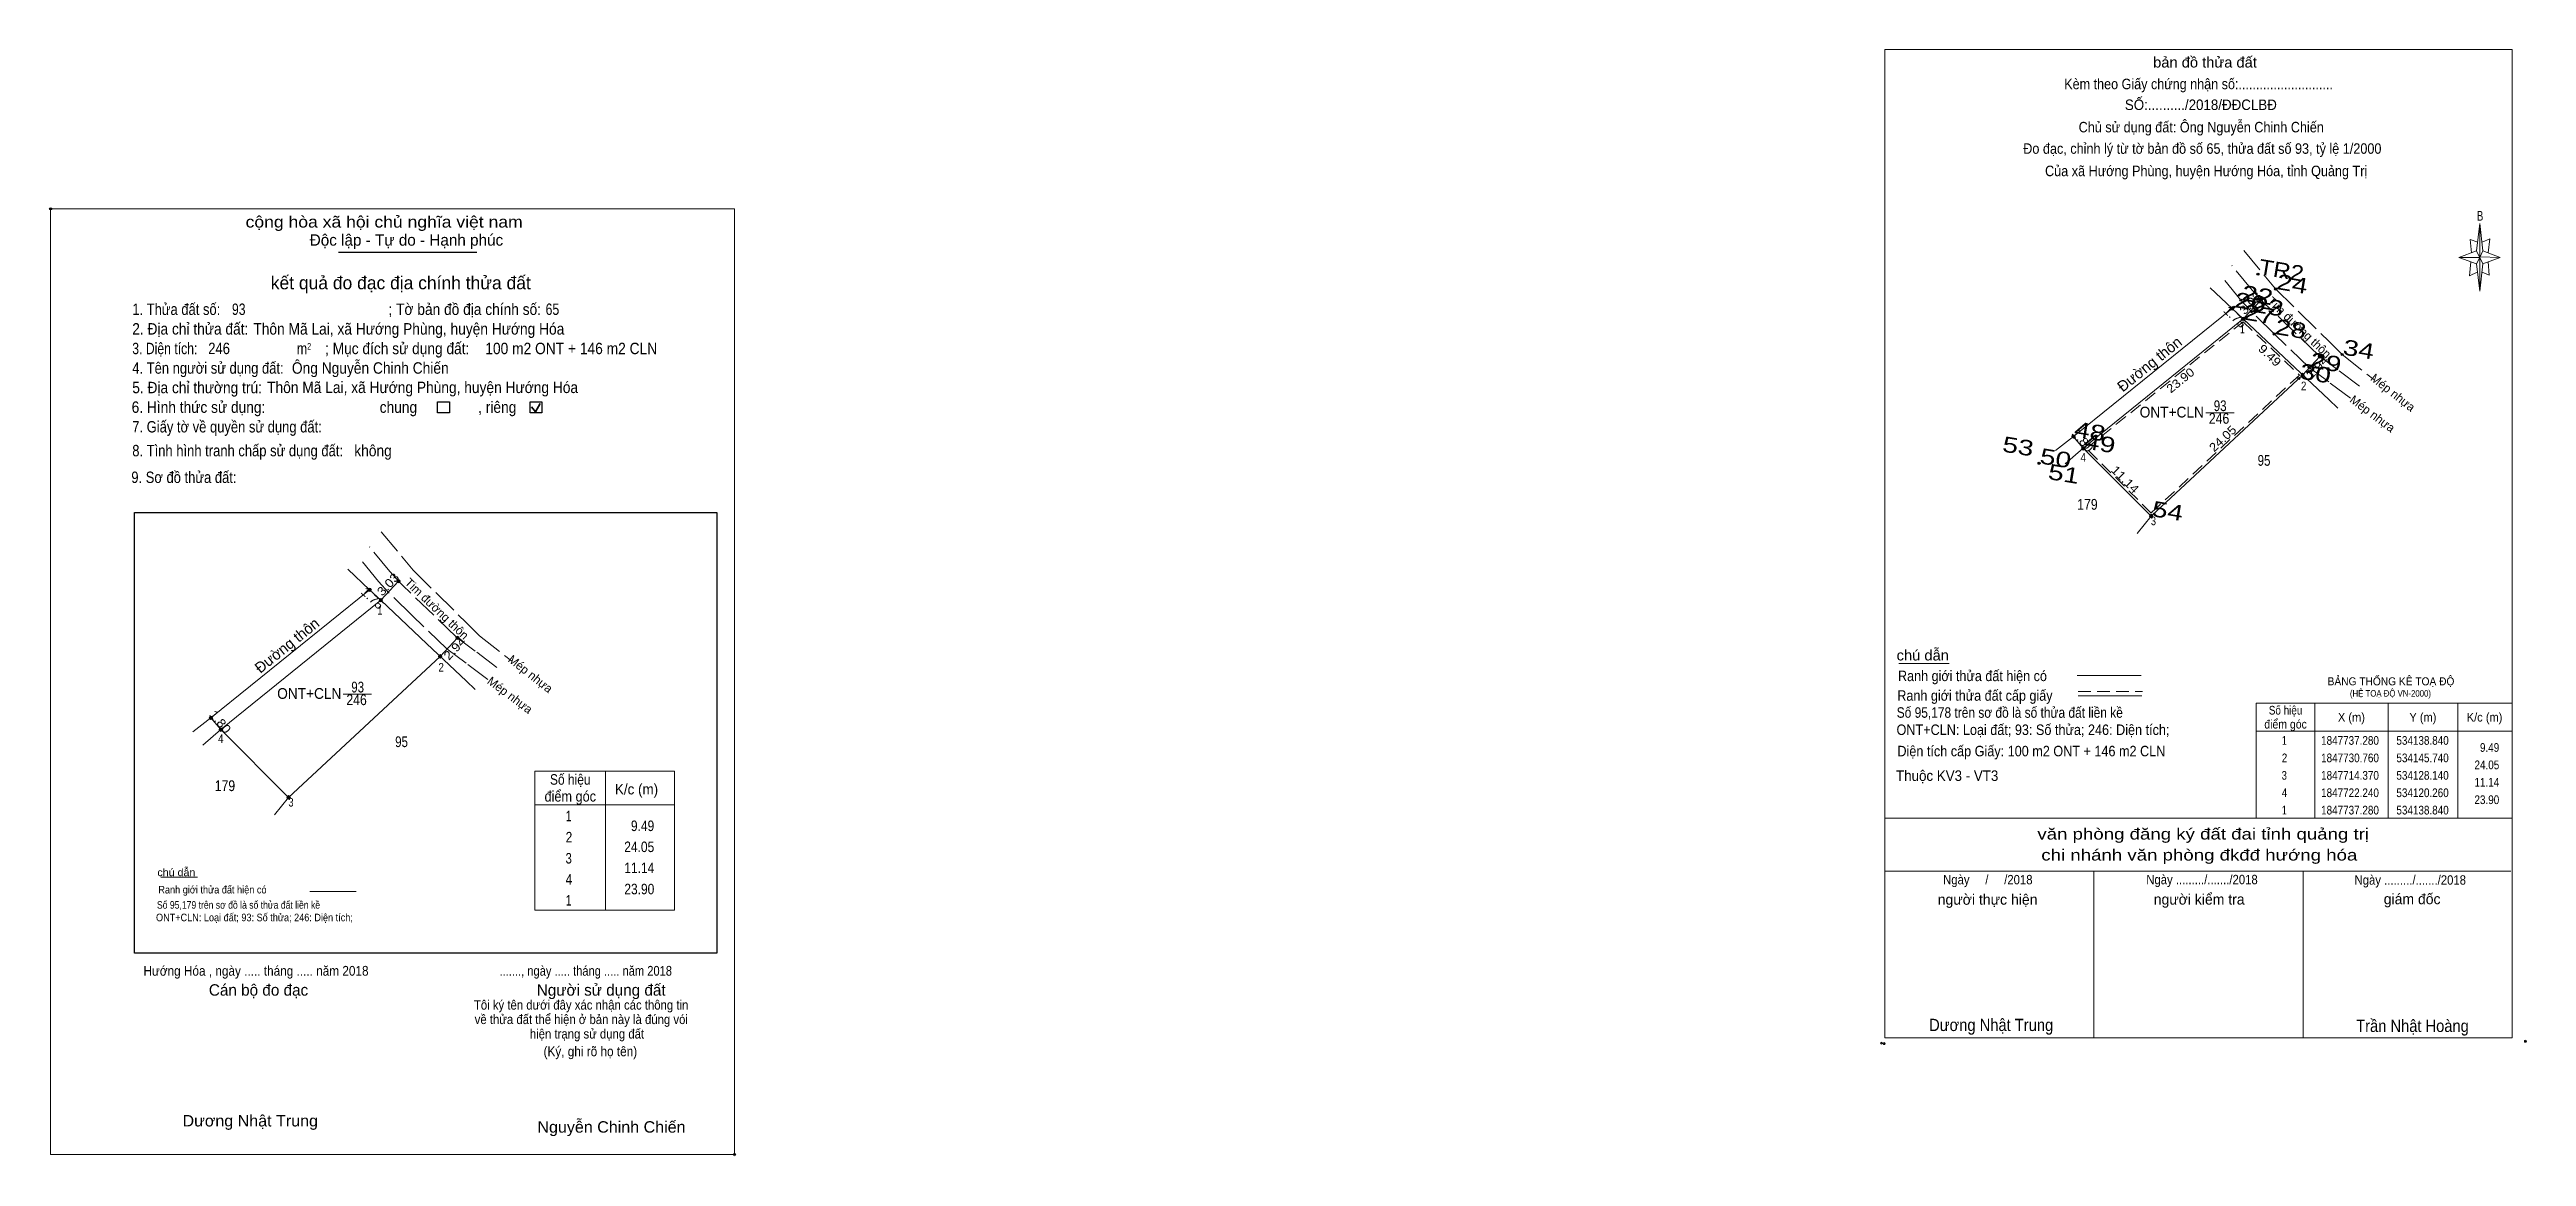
# Model space of a CAD drawing. Header units: metres. Extents: x 533884 to 534172, y 1847640 to 1847769.
import ezdxf
from ezdxf.enums import TextEntityAlignment as Align

# ---------------------------------------------------------------- set-up
doc = ezdxf.new("R2010")
doc.units = ezdxf.units.M
doc.header["$LTSCALE"] = 0.49
doc.header["$PDMODE"] = 32
doc.header["$PDSIZE"] = 0.245
doc.linetypes.add('LONG_DASHED', pattern=[7.5, 6, -1.5])
doc.linetypes.add('MEDIUM_DASHED', pattern=[4.5, 3, -1.5])
for name, color, linetype, lineweight in [('1', 7, 'MEDIUM_DASHED', 13), ('10', 7, 'Continuous', 13), ('17', 7, 'Continuous', 13), ('2', 7, 'Continuous', 25), ('22', 7, 'LONG_DASHED', 13), ('23', 7, 'Continuous', 13), ('5', 7, 'Continuous', 13), ('6', 7, 'Continuous', 13), ('63', 7, 'Continuous', 13)]:
    doc.layers.add(name, color=color, linetype=linetype, lineweight=lineweight)
doc.layers.add('12', color=7, linetype='Continuous')
doc.layers.add('7', color=7, linetype='Continuous')

msp = doc.modelspace()

# ---------------------------------------------------------------- hatches: boundary and pattern name
at = {"layer": '10'}
for points in [[(534137.75, 1847738.49, 1), (534137.35, 1847738.49, 1)], [(534139.04, 1847737.28, 1), (534138.64, 1847737.28, 1)], [(534141.11, 1847739.49, 1), (534140.71, 1847739.49, 1)], [(534147.96, 1847732.9, 1), (534147.56, 1847732.9, 1)], [(534145.94, 1847730.76, 1), (534145.54, 1847730.76, 1)], [(534119.31, 1847723.62, 1), (534118.91, 1847723.62, 1)], [(534120.46, 1847722.24, 1), (534120.06, 1847722.24, 1)], [(534128.34, 1847714.37, 1), (534127.94, 1847714.37, 1)], [(533921.34, 1847705.79, 1), (533920.94, 1847705.79, 1)], [(533924.7, 1847706.79, 1), (533924.3, 1847706.79, 1)], [(533922.63, 1847704.58, 1), (533922.23, 1847704.58, 1)], [(533931.55, 1847700.2, 1), (533931.15, 1847700.2, 1)], [(533929.53, 1847698.06, 1), (533929.13, 1847698.06, 1)], [(533902.9, 1847690.92, 1), (533902.5, 1847690.92, 1)], [(533904.05, 1847689.54, 1), (533903.65, 1847689.54, 1)], [(533911.93, 1847681.67, 1), (533911.53, 1847681.67, 1)]]:
    msp.add_hatch(color=256, dxfattribs=at).paths.add_polyline_path(points)

# ---------------------------------------------------------------- linework, layer by layer
at = {"layer": '1'}
msp.add_lwpolyline([(534138.83, 1847736.95), (534145.37, 1847730.76), (534128.15, 1847714.72), (534120.63, 1847722.22)], close=True, dxfattribs=at)
at = {"layer": '10'}
for centre in [(534137.55, 1847738.49), (534138.84, 1847737.28), (534140.91, 1847739.49), (534147.76, 1847732.9), (534145.74, 1847730.76), (534119.11, 1847723.62), (534120.26, 1847722.24), (534128.14, 1847714.37), (533921.14, 1847705.79), (533924.5, 1847706.79), (533922.43, 1847704.58), (533931.35, 1847700.2), (533929.33, 1847698.06), (533902.7, 1847690.92), (533903.85, 1847689.54), (533911.73, 1847681.67)]:
    msp.add_circle(centre, 0.2, dxfattribs=at)
at = {"layer": '17'}
for p, q in [((534098.83, 1847697.24), (534104.69, 1847697.24)), ((533896.87, 1847672.39), (533901.14, 1847672.39))]:
    msp.add_line(p, q, dxfattribs=at)
at = {"layer": '2'}
for p, q in [((533917.54, 1847745.03), (533933.61, 1847745.03)), ((533893.81, 1847714.76), (533961.47, 1847714.76)), ((533961.47, 1847714.76), (533961.47, 1847663.57))]:
    msp.add_line(p, q, dxfattribs=at)
at = {"layer": '2', "lineweight": 35}
for p, q in [((533939.96, 1847727.06), (533940.41, 1847726.48)), ((533940.41, 1847726.48), (533940.96, 1847727.46))]:
    msp.add_line(p, q, dxfattribs=at)
at = {"layer": '2', "lineweight": 13}
msp.add_lwpolyline([(533884.07, 1847750.07), (533963.54, 1847750.07), (533963.54, 1847640.15), (533884.07, 1847640.15)], close=True, dxfattribs=at)
at = {"layer": '2'}
for points in [[(533929.04, 1847727.65), (533930.41, 1847727.65), (533930.41, 1847726.38), (533929.04, 1847726.38)], [(533939.78, 1847727.65), (533941.15, 1847727.65), (533941.15, 1847726.38), (533939.78, 1847726.38)]]:
    msp.add_lwpolyline(points, close=True, dxfattribs=at)
msp.add_lwpolyline([(533961.47, 1847663.57), (533893.81, 1847663.57), (533893.81, 1847714.76)], dxfattribs=at)
for p in [(533884.07, 1847750.07), (533963.54, 1847640.15)]:
    msp.add_point(p, dxfattribs=at)
at = {"layer": '22'}
for p, q in [((534152.35, 1847729.47), (534149.82, 1847731.36)), ((534151.3, 1847728.06), (534148.77, 1847729.96)), ((533934.89, 1847695.36), (533932.36, 1847697.26)), ((533935.94, 1847696.77), (533933.41, 1847698.66))]:
    msp.add_line(p, q, dxfattribs=at)
at = {"layer": '22', "linetype": 'Continuous'}
for p, q in [((534120.26, 1847722.24), (534128.14, 1847714.37)), ((533903.85, 1847689.54), (533911.73, 1847681.67))]:
    msp.add_line(p, q, dxfattribs=at)
at = {"layer": '22'}
for points in [[(534141.37, 1847739.04), (534141.05, 1847739.35), (534139.89, 1847740.61), (534137.53, 1847743.49)], [(534138.91, 1847745.23), (534142.61, 1847740.76), (534148.77, 1847734.69)], [(534148.77, 1847729.96), (534146.51, 1847731.65), (534142.44, 1847735.53), (534139.8, 1847738.13), (534138.57, 1847739.46), (534136.37, 1847742.15)], [(534149.82, 1847731.36), (534147.65, 1847732.99), (534141.37, 1847739.04)], [(534148.77, 1847734.69), (534150.33, 1847733.15), (534154.03, 1847730.23)], [(533922.5, 1847712.53), (533926.2, 1847708.06), (533932.36, 1847701.99)], [(533932.36, 1847697.26), (533930.1, 1847698.95), (533926.03, 1847702.83), (533923.39, 1847705.43), (533922.16, 1847706.76), (533919.96, 1847709.45)], [(533924.96, 1847706.34), (533924.64, 1847706.65), (533923.48, 1847707.91), (533921.12, 1847710.79)], [(533933.41, 1847698.66), (533931.24, 1847700.29), (533924.96, 1847706.34)], [(533932.36, 1847701.99), (533933.92, 1847700.45), (533937.62, 1847697.53)]]:
    msp.add_lwpolyline(points, dxfattribs=at)
at = {"layer": '22', "linetype": 'Continuous'}
for points in [[(534117.01, 1847721.97), (534119.11, 1847723.62), (534137.55, 1847738.49)], [(534118.16, 1847720.45), (534120.26, 1847722.24), (534138.84, 1847737.28)], [(534145.74, 1847730.76), (534128.14, 1847714.37), (534126.51, 1847712.34)], [(533900.6, 1847689.27), (533902.7, 1847690.92), (533921.14, 1847705.79)], [(533901.75, 1847687.75), (533903.85, 1847689.54), (533922.43, 1847704.58)], [(533929.33, 1847698.06), (533911.73, 1847681.67), (533910.1, 1847679.64)]]:
    msp.add_lwpolyline(points, dxfattribs=at)
at = {"layer": '23'}
for p, q in [((534144.2, 1847732.21), (534148.77, 1847727.9)), ((534134.48, 1847726.36), (534137.78, 1847726.36)), ((534148.77, 1847727.9), (534149.83, 1847726.9)), ((533927.79, 1847699.51), (533932.36, 1847695.2)), ((533932.36, 1847695.2), (533933.42, 1847694.2)), ((533918.07, 1847693.66), (533921.37, 1847693.66))]:
    msp.add_line(p, q, dxfattribs=at)
for points in [[(534135, 1847740.9), (534137.55, 1847738.49), (534138.84, 1847737.28), (534144.2, 1847732.21)], [(533918.59, 1847708.2), (533921.14, 1847705.79), (533922.43, 1847704.58), (533927.79, 1847699.51)]]:
    msp.add_lwpolyline(points, dxfattribs=at)
at = {"layer": '5'}
for p, q in [((534165.94, 1847745.21), (534166.34, 1847748.37)), ((534165.94, 1847743.67), (534163.91, 1847744.4)), ((534166.67, 1847743.67), (534166.34, 1847740.52)), ((534167.4, 1847742.38), (534166.59, 1847742.7)), ((534166.67, 1847745.21), (534168.69, 1847744.4)), ((534167.32, 1847743.92), (534167.4, 1847742.38)), ((534097.19, 1847679.24), (534170.09, 1847679.24)), ((534097.19, 1847673.09), (534169.93, 1847673.09)), ((534097.19, 1847673.09), (534169.93, 1847673.09)), ((534097.19, 1847673.09), (534169.93, 1847673.09)), ((534121.49, 1847653.73), (534121.49, 1847673.09)), ((534145.79, 1847653.73), (534145.79, 1847673.09))]:
    msp.add_line(p, q, dxfattribs=at)
for points in [[(534097.19, 1847768.59), (534170.09, 1847768.59), (534170.09, 1847653.73), (534097.19, 1847653.73)], [(534166.34, 1847748.37), (534166.67, 1847745.21), (534166.34, 1847744.4)], [(534166.34, 1847744.4), (534163.91, 1847744.4), (534165.94, 1847745.21), (534166.67, 1847743.67), (534168.69, 1847744.4), (534166.34, 1847744.49)], [(534166.34, 1847744.4), (534166.34, 1847740.52), (534165.94, 1847743.67)]]:
    msp.add_lwpolyline(points, close=True, dxfattribs=at)
for points in [[(534166.1, 1847746.19), (534165.21, 1847746.51), (534165.37, 1847744.97)], [(534166.59, 1847746.19), (534167.48, 1847746.59), (534167.32, 1847744.97)], [(534166.34, 1847744.4), (534165.94, 1847745.21), (534163.91, 1847744.4)], [(534165.29, 1847743.92), (534165.13, 1847742.3), (534166.02, 1847742.7)], [(534166.34, 1847744.4), (534166.67, 1847743.67), (534168.69, 1847744.4)], [(534170.09, 1847653.73), (534097.19, 1847653.73), (534097.19, 1847673.09)]]:
    msp.add_lwpolyline(points, dxfattribs=at)
for p in [(534096.81, 1847653.11), (534097.13, 1847653.05)]:
    msp.add_point(p, dxfattribs=at)
at = {"layer": '6'}
for p, q in [((534119.56, 1847695.84), (534126.97, 1847695.84)), ((534119.68, 1847693.46), (534127.08, 1847693.46)), ((533914.18, 1847670.72), (533919.56, 1847670.72))]:
    msp.add_line(p, q, dxfattribs=at)
at = {"layer": '6', "linetype": 'MEDIUM_DASHED'}
msp.add_line((534119.68, 1847693.97), (534127.13, 1847693.97), dxfattribs=at)
at = {"layer": '6'}
msp.add_point((534171.63, 1847653.32), dxfattribs=at)
at = {"layer": '63'}
for p, q in [((534140.91, 1847739.49), (534138.84, 1847737.28)), ((534147.76, 1847732.9), (534145.74, 1847730.76)), ((534119.1, 1847723.61), (534120.26, 1847722.24)), ((533924.5, 1847706.79), (533922.43, 1847704.58)), ((533931.35, 1847700.2), (533929.33, 1847698.06)), ((533902.69, 1847690.91), (533903.85, 1847689.54)), ((534147.16, 1847692.61), (534147.16, 1847679.24)), ((534155.67, 1847692.61), (534155.67, 1847679.24)), ((534163.77, 1847692.61), (534163.77, 1847679.24)), ((534140.36, 1847689.37), (534170.09, 1847689.37)), ((533948.56, 1847684.73), (533948.56, 1847668.55)), ((533940.33, 1847680.81), (533956.55, 1847680.81))]:
    msp.add_line(p, q, dxfattribs=at)
for points in [[(534140.36, 1847692.61), (534170.09, 1847692.61), (534170.09, 1847679.24), (534140.36, 1847679.24)], [(533940.33, 1847684.73), (533956.55, 1847684.73), (533956.55, 1847668.55), (533940.33, 1847668.55)]]:
    msp.add_lwpolyline(points, close=True, dxfattribs=at)
at = {"layer": '7'}
for p in [(534140.55, 1847742.48), (534142.61, 1847740.76), (534137.76, 1847738.65), (534138.57, 1847739.46), (534138.78, 1847737.23), (534139.8, 1847738.13), (534142.44, 1847735.53), (534146.51, 1847731.65), (534150.33, 1847733.15), (534145.3, 1847730.36), (534119.11, 1847723.62), (534115.12, 1847720.5), (534120.26, 1847722.24), (534128.14, 1847714.37)]:
    msp.add_point(p, dxfattribs=at)

# ---------------------------------------------------------------- texts
at = {"layer": '1', "width": 0.85}
for p in [(534136.035, 1847725.09), (533919.625, 1847692.39)]:
    msp.add_text('246', height=1.25, dxfattribs=at).set_placement(p, align=Align.CENTER)
at = {"layer": '1'}
for s, height, width, p in [('BẢNG THỐNG KÊ TOẠ ĐỘ ', 0.9315, 0.95, (534148.65, 1847694.69)), ('(HỆ TOẠ ĐỘ VN-2000)', 0.7533, 0.9, (534151.24, 1847693.38))]:
    msp.add_text(s, height=height, dxfattribs=dict(at, width=width)).set_placement(p)
at = {"layer": '10'}
for p in [(534128.3427, 1847731.5413), (533911.9327, 1847698.8413)]:
    msp.add_text('Đường thôn', height=1.25, rotation=38.875, dxfattribs=at).set_placement(p, align=Align.CENTER)
at = {"layer": '12'}
for s, width, p in [('TR2', 1.15, (534140.55, 1847742.48)), ('26', 1.35, (534137.76, 1847738.65)), ('22', 1.35, (534138.57, 1847739.46)), ('23', 1.35, (534139.8, 1847738.13)), ('24', 1.35, (534142.61, 1847740.76)), ('27', 1.35, (534138.78, 1847737.23)), ('28', 1.35, (534142.44, 1847735.53)), ('34', 1.35, (534150.33, 1847733.15)), ('30', 1.35, (534145.3, 1847730.36)), ('29', 1.35, (534146.51, 1847731.65)), ('53', 1.35, (534110.76, 1847721.88)), ('48', 1.35, (534119.11, 1847723.62)), ('49', 1.35, (534120.26, 1847722.24)), ('50', 1.35, (534115.12, 1847720.5)), ('51', 1.35, (534116.07, 1847718.68)), ('54', 1.35, (534128.14, 1847714.37))]:
    msp.add_text(s, height=1.8, rotation=350.549, dxfattribs=dict(at, width=width)).set_placement(p)
at = {"layer": '2'}
for s, height, width, p in [('cộng hòa xã hội chủ nghĩa việt nam', 1.326, 1.15, (533906.73, 1847747.9)), ('2. Địa chỉ thửa đất:', 1.326, 0.9, (533893.56, 1847735.46)), ('1. Thửa đất số:', 1.326, 0.85, (533893.56, 1847737.74)), ('93', 1.328, 0.8, (533905.14, 1847737.74)), ('Thôn Mã Lai, xã Hướng Phùng, huyện Hướng Hóa', 1.328, 0.9, (533907.63, 1847735.46)), ('; Tờ bản đồ địa chính số:', 1.326, 0.9, (533923.33, 1847737.74)), ('65', 1.328, 0.8, (533941.59, 1847737.74)), ('3. Diện tích:', 1.326, 0.8, (533893.56, 1847733.18)), ('246', 1.328, 0.85, (533902.39, 1847733.19)), ('m', 1.326, 0.8, (533912.69, 1847733.18)), ('2', 0.7579, 0.8, (533913.88, 1847733.71)), ('; Mục đích sử dụng đất:', 1.326, 0.9, (533915.96, 1847733.18)), ('100 m2 ONT + 146 m2 CLN', 1.33, 0.9, (533934.58, 1847733.18)), ('4. Tên người sử dụng đất:', 1.326, 0.85, (533893.56, 1847730.91)), ('Ông Nguyễn Chinh Chiến', 1.328, 0.9, (533912.11, 1847730.91)), ('5. Địa chỉ thường trú:', 1.326, 0.9, (533893.56, 1847728.64)), ('Thôn Mã Lai, xã Hướng Phùng, huyện Hướng Hóa', 1.328, 0.9, (533909.23, 1847728.66)), ('6. Hình thức sử dụng:', 1.326, 0.9, (533893.49, 1847726.36)), ('7. Giấy tờ về quyền sử dụng đất:', 1.326, 0.85, (533893.56, 1847724.08)), ('chung                , riêng', 1.326, 0.9, (533922.31, 1847726.36)), ('8. Tình hình tranh chấp sử dụng đất: ', 1.327, 0.85, (533893.56, 1847721.31)), ('không', 1.327, 0.9, (533919.36, 1847721.31)), ('9. Sơ đồ thửa đất:', 1.326, 0.85, (533893.45, 1847718.21)), ('Hướng Hóa , ngày ..... tháng ..... năm 2018', 1.137, 0.9, (533894.86, 1847660.94)), ('......., ngày ..... tháng ..... năm 2018', 1.137, 0.85, (533936.23, 1847660.94)), ('(Ký, ghi rõ họ tên)', 1.137, 0.9, (533941.35, 1847651.58)), ('Dương Nhật Trung', 1.328, 1.05, (533899.4, 1847643.42)), ('Nguyễn Chinh Chiến', 1.328, 1.05, (533940.64, 1847642.7))]:
    msp.add_text(s, height=height, dxfattribs=dict(at, width=width)).set_placement(p)
for s, height, p in [('Độc lập - Tự do - Hạnh phúc', 1.326, (533914.18, 1847745.79)), ('Cán bộ đo đạc', 1.327, (533902.46, 1847658.62)), ('Người sử dụng đất', 1.326, (533940.56, 1847658.62))]:
    msp.add_text(s, height=height, dxfattribs=at).set_placement(p)
for s, height, p in [('kết quả đo đạc địa chính thửa đất', 1.516, (533924.76, 1847740.72)), ('.', 0.379, (533963.5298, 1847639.93))]:
    msp.add_text(s, height=height, dxfattribs=at).set_placement(p, align=Align.CENTER)
at = {"layer": '2', "width": 0.9}
for s, p in [('Tôi ký tên dưới đây xác nhận các thông tin', (533945.715, 1847657)), ('về thửa đất thể hiện ở bản này là đúng vói', (533945.735, 1847655.32)), ('hiện trạng sử dụng đất', (533946.395, 1847653.64))]:
    msp.add_text(s, height=1.096, dxfattribs=at).set_placement(p, align=Align.CENTER)
at = {"layer": '23'}
for s, width, p in [('ONT+CLN', 0.95, (534130.54, 1847725.82)), ('93', 0.8, (534136.16, 1847726.56)), ('95', 0.8, (534141.26, 1847720.21)), ('179', 0.85, (534120.74, 1847715.1)), ('ONT+CLN', 0.95, (533914.13, 1847693.12)), ('93', 0.8, (533919.75, 1847693.86)), ('95', 0.8, (533924.85, 1847687.51)), ('179', 0.85, (533904.33, 1847682.4))]:
    msp.add_text(s, height=1.25, dxfattribs=dict(at, width=width)).set_placement(p, align=Align.CENTER)
at = {"layer": '5'}
for s, height, width, p in [('bản đồ thửa đất', 1.215, 1.05, (534134.4, 1847766.5)), ('Kèm theo Giấy chứng nhận số:...........................', 1.215, 0.9, (534133.65, 1847763.98)), ('SỐ:........../2018/ĐĐCLBĐ', 1.22, 0.95, (534133.92, 1847761.56)), ('Chủ sử dụng đất: Ông Nguyễn Chinh Chiến', 1.22, 0.9, (534133.965, 1847758.96)), ('Đo đạc, chỉnh lý từ tờ bản đồ số 65, thửa đất số 93, tỷ lệ 1/2000 ', 1.22, 0.9, (534134.295, 1847756.47)), ('Của xã Hướng Phùng, huyện Hướng Hóa, tỉnh Quảng Trị', 1.22, 0.9, (534134.535, 1847753.87)), ('B', 1.116, 0.75, (534166.365, 1847748.7)), ('văn phòng đăng ký đất đai tỉnh quảng trị', 1.296, 1.25, (534134.19, 1847676.77)), ('chi nhánh văn phòng đkđđ hướng hóa', 1.296, 1.25, (534133.74, 1847674.33)), ('Ngày     /     /2018', 1.094, 0.9, (534109.165, 1847671.56)), ('Ngày ........./......./2018', 1.094, 0.9, (534134.05, 1847671.57)), ('Ngày ........./......./2018', 1.094, 0.9, (534158.25, 1847671.52)), ('Dương Nhật Trung', 1.42, 0.9, (534109.555, 1847654.51)), ('Trần Nhật Hoàng', 1.417, 0.9, (534158.51, 1847654.4))]:
    msp.add_text(s, height=height, dxfattribs=dict(at, width=width)).set_placement(p, align=Align.CENTER)
for s, height, p in [('người thực hiện', 1.22, (534109.14, 1847669.19)), ('người kiểm tra', 1.215, (534133.725, 1847669.21)), ('giám đốc', 1.215, (534158.47, 1847669.25))]:
    msp.add_text(s, height=height, dxfattribs=at).set_placement(p, align=Align.CENTER)
at = {"layer": '6'}
for s, height, width, p in [('chú dẫn', 1.215, 1.05, (534098.57, 1847697.58)), ('Ranh giới thửa đất cấp giấy', 1.215, 0.9, (534098.65, 1847692.9)), ('Ranh giới thửa đất hiện có ', 1.215, 0.9, (534098.73, 1847695.18)), ('Số 95,178 trên sơ đồ là số thửa đất liền kề', 1.22, 0.85, (534098.58, 1847690.92)), ('ONT+CLN: Loại đất; 93: Số thửa; 246: Diện tích;', 1.22, 0.9, (534098.56, 1847688.92)), ('Diện tích cấp Giấy: 100 m2 ONT + 146 m2 CLN', 1.22, 0.9, (534098.66, 1847686.44)), ('Thuộc KV3 - VT3', 1.22, 0.95, (534098.5, 1847683.58)), ('chú dẫn', 0.8829, 1.05, (533896.48, 1847672.51)), ('Ranh giới thửa đất hiện có ', 0.8829, 0.9, (533896.59, 1847670.5)), ('ONT+CLN: Loại đất; 93: Số thửa; 246: Diện tích;', 0.88, 0.9, (533896.32, 1847667.27)), ('Số 95,179 trên sơ đồ là số thửa đất liền kề', 0.88, 0.85, (533896.43, 1847668.73))]:
    msp.add_text(s, height=height, dxfattribs=dict(at, width=width)).set_placement(p)
at = {"layer": '63'}
for s, height, rotation, width, p in [('3.03', 1, 46.873, 1.15, (534140.0508, 1847738.7832)), ('1.75', 1, 316.833, 1.15, (534137.5379, 1847737.1432)), ('9.49', 1, 316.622, 1.15, (534141.5766, 1847732.6771)), ('23.90', 1, 38.989, 1.1, (534131.8554, 1847729.75)), ('2.94', 1, 46.652, 1.15, (534147.7966, 1847731.3318)), ('1.80', 0.9998, 310.255, 1.15, (534119.8108, 1847722.828)), ('24.05', 1, 42.961, 1.1, (534136.8042, 1847723.0084)), ('11.14', 1, 315.036, 1.15, (534124.7617, 1847718.2701)), ('1.75', 0.9999, 316.833, 1.15, (533921.128, 1847704.4432)), ('3.03', 1, 46.873, 1.15, (533923.6408, 1847706.0832)), ('2.94', 1, 46.652, 1.15, (533931.3866, 1847698.6318)), ('1.80', 0.9997, 310.255, 1.15, (533903.4008, 1847690.128))]:
    msp.add_text(s, height=height, rotation=rotation, dxfattribs=dict(at, width=width)).set_placement(p, align=Align.CENTER)
for s, rotation, p in [('Tim đường thôn', 316.416, (534145.0153, 1847735.928)), ('Mép nhựa', 323.148, (534153.5601, 1847725.8586)), ('Mép nhựa', 321.711, (534155.9302, 1847728.3267)), ('Tim đường thôn', 316.416, (533928.6053, 1847703.228)), ('Mép nhựa', 321.711, (533939.5202, 1847695.6267)), ('Mép nhựa', 323.148, (533937.1501, 1847693.1586))]:
    msp.add_text(s, height=1, rotation=rotation, dxfattribs=at).set_placement(p, align=Align.CENTER)
for s, height, width, p in [(' 1', 1, 0.75, (534139.02, 1847735.6)), (' 2', 1, 0.85, (534146.18, 1847728.99)), (' 4', 1, 0.85, (534120.57, 1847720.68)), (' 3', 1, 0.8, (534128.71, 1847713.3)), (' 1', 1, 0.75, (533922.61, 1847702.9)), (' 2', 1, 0.85, (533929.77, 1847696.29)), (' 4', 1, 0.85, (533904.16, 1847687.98)), ('9.49', 1.012, 0.85, (534168.59, 1847686.96)), ('24.05', 1.012, 0.85, (534168.59, 1847684.94)), ('11.14', 1.012, 0.85, (534168.59, 1847682.92)), (' 3', 1, 0.8, (533912.3, 1847680.6)), ('23.90', 1.012, 0.85, (534168.59, 1847680.89)), ('24.05', 1.225, 0.85, (533954.21, 1847675.31)), ('9.49', 1.225, 0.85, (533954.21, 1847677.75)), ('11.14', 1.225, 0.85, (533954.22, 1847672.87)), ('23.90', 1.225, 0.85, (533954.22, 1847670.4))]:
    msp.add_text(s, height=height, dxfattribs=dict(at, width=width)).set_placement(p, align=Align.RIGHT)
for s, height, width, p in [('điểm góc', 1.012, 0.9, (534143.765, 1847689.67)), ('Số hiệu', 1.012, 0.85, (534143.765, 1847691.29)), ('X (m)', 1.012, 0.95, (534151.415, 1847690.48)), ('Y (m)', 1.012, 0.95, (534159.72, 1847690.48)), ('K/c (m)', 1.012, 0.95, (534166.885, 1847690.48)), (' 1', 1.012, 0.75, (534143.48, 1847687.78)), ('1847737.280', 1.012, 0.85, (534151.25, 1847687.78)), ('534138.840', 1.012, 0.85, (534159.68, 1847687.78)), (' 2', 1.012, 0.85, (534143.48, 1847685.75)), ('1847730.760', 1.012, 0.85, (534151.25, 1847685.75)), ('534145.740', 1.012, 0.85, (534159.68, 1847685.75)), ('điểm góc', 1.225, 0.9, (533944.455, 1847681.18)), ('Số hiệu', 1.225, 0.85, (533944.455, 1847683.14)), ('K/c (m)', 1.225, 0.95, (533952.155, 1847682.01)), (' 4', 1.012, 0.85, (534143.475, 1847681.7)), (' 3', 1.012, 0.8, (534143.465, 1847683.72)), ('1847714.370', 1.012, 0.85, (534151.25, 1847683.72)), ('1847722.240', 1.012, 0.85, (534151.25, 1847681.7)), ('534128.140', 1.012, 0.85, (534159.68, 1847683.72)), ('534120.260', 1.012, 0.85, (534159.68, 1847681.7)), (' 1', 1.225, 0.75, (533944.095, 1847678.89)), (' 1', 1.012, 0.75, (534143.48, 1847679.68)), ('1847737.280', 1.012, 0.85, (534151.25, 1847679.68)), ('534138.840', 1.012, 0.85, (534159.68, 1847679.68)), (' 2', 1.225, 0.85, (533944.11, 1847676.43)), (' 3', 1.225, 0.8, (533944.09, 1847673.98)), (' 4', 1.225, 0.85, (533944.105, 1847671.53)), (' 1', 1.225, 0.75, (533944.095, 1847669.09))]:
    msp.add_text(s, height=height, dxfattribs=dict(at, width=width)).set_placement(p, align=Align.CENTER)

doc.saveas('drawing.dxf')
